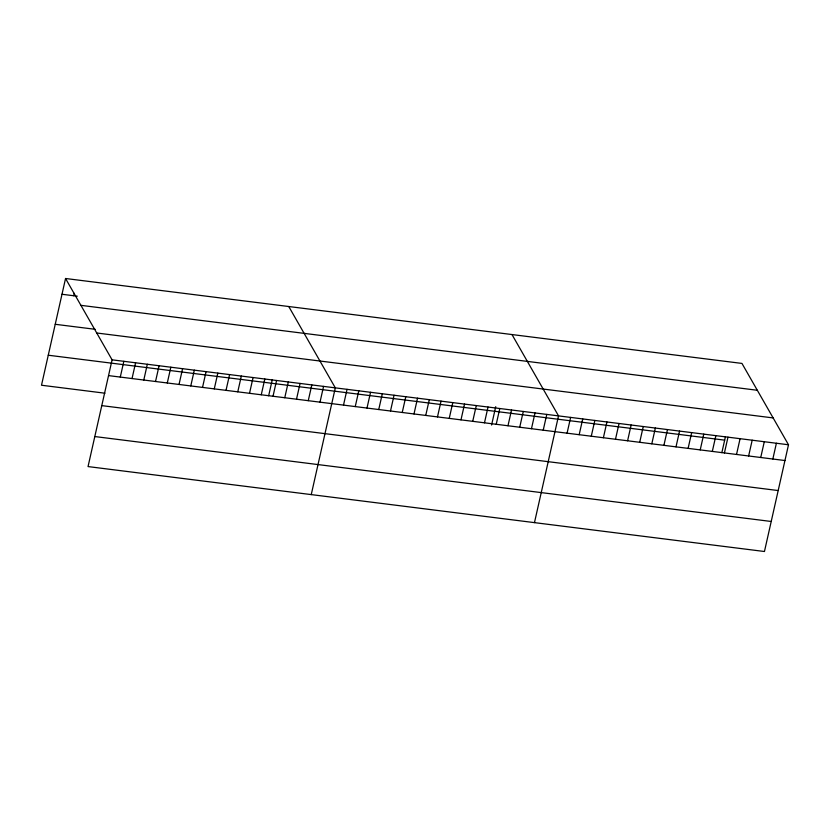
<?xml version="1.0" encoding="UTF-8"?>
<svg xmlns="http://www.w3.org/2000/svg" width="830" height="830" viewBox="0 0 830 830"><rect width="100%" height="100%" fill="white"/><g stroke="black" fill="none" stroke-linecap="round" stroke-linejoin="round"><path stroke-width="1.25" d="M65.549 278.496L112.092 359.836L88.042 466.574L764.451 551.504L788.5 444.766L741.958 363.426L65.549 278.496L41.5 385.234L104.943 393.202M73.746 295.75L74.295 293.322M120.288 377.079L123.846 361.309M132.043 378.553L135.591 362.783M143.787 380.036L147.335 364.256M155.532 381.51L159.09 365.74M167.287 382.983L170.835 367.213M179.031 384.456L182.579 368.686M190.776 385.929L194.334 370.159M202.53 387.403L206.079 371.632M214.275 388.886L217.834 373.106M226.019 390.359L229.578 374.589M237.774 391.833L241.323 376.063M249.519 393.306L253.077 377.536M261.263 394.779L264.822 379.009M268.661 395.754L272.25 379.808M273.018 396.263L276.566 380.482M284.763 397.736L288.321 381.956M296.507 399.209L300.066 383.439M308.262 400.683L311.81 384.913M320.007 402.156L323.565 386.386M311.25 494.597L335.31 387.859L288.767 306.529M343.506 405.113L347.054 389.332M355.25 406.586L358.809 390.806M366.995 408.059L370.554 392.289M378.75 409.532L382.298 393.762M390.494 411.006L394.053 395.236M402.239 412.479L405.797 396.709M413.994 413.963L417.542 398.182M425.738 415.436L429.297 399.666M437.483 416.909L441.041 401.139M449.238 418.382L452.786 402.612M460.982 419.856L464.541 404.086M472.727 421.329L476.285 405.559M484.481 422.812L488.03 407.032M491.588 425.033L495.728 406.69M496.226 424.286L499.785 408.516M507.981 425.759L511.529 409.989M519.725 427.232L523.274 411.462M531.47 428.705L535.028 412.935M543.225 430.189L546.773 414.409M534.468 522.62L558.528 415.882L511.986 334.552M567.077 433.177L570.625 417.407M579.174 434.702L582.733 418.922M591.282 436.217L594.83 420.447M603.389 437.742L606.938 421.962M615.487 439.257L619.045 423.487M627.594 440.782L631.142 425.002M639.702 442.297L643.25 426.527M651.799 443.822L655.358 428.041M663.907 445.337L667.455 429.567M676.004 446.862L679.563 431.081M688.112 448.376L691.67 432.606M700.219 449.891L703.767 434.121M712.316 451.416L715.875 435.646M721.851 452.651L725.441 436.715M724.424 452.931L727.983 437.161M736.532 454.456L740.08 438.686M748.629 455.971L752.188 440.201M760.737 457.496L764.295 441.726M772.844 459.011L776.392 443.241M62.001 294.276L77.273 296.186M80.915 305.336L757.313 390.266M55.237 324.291L95.18 329.303M96.737 332.996L773.145 417.926M112.092 359.836L788.5 444.766M48.265 355.219L724.673 440.149M108.543 375.606L784.941 460.536M101.779 405.621L778.177 490.551M94.807 436.549L771.215 521.479"/></g></svg>
